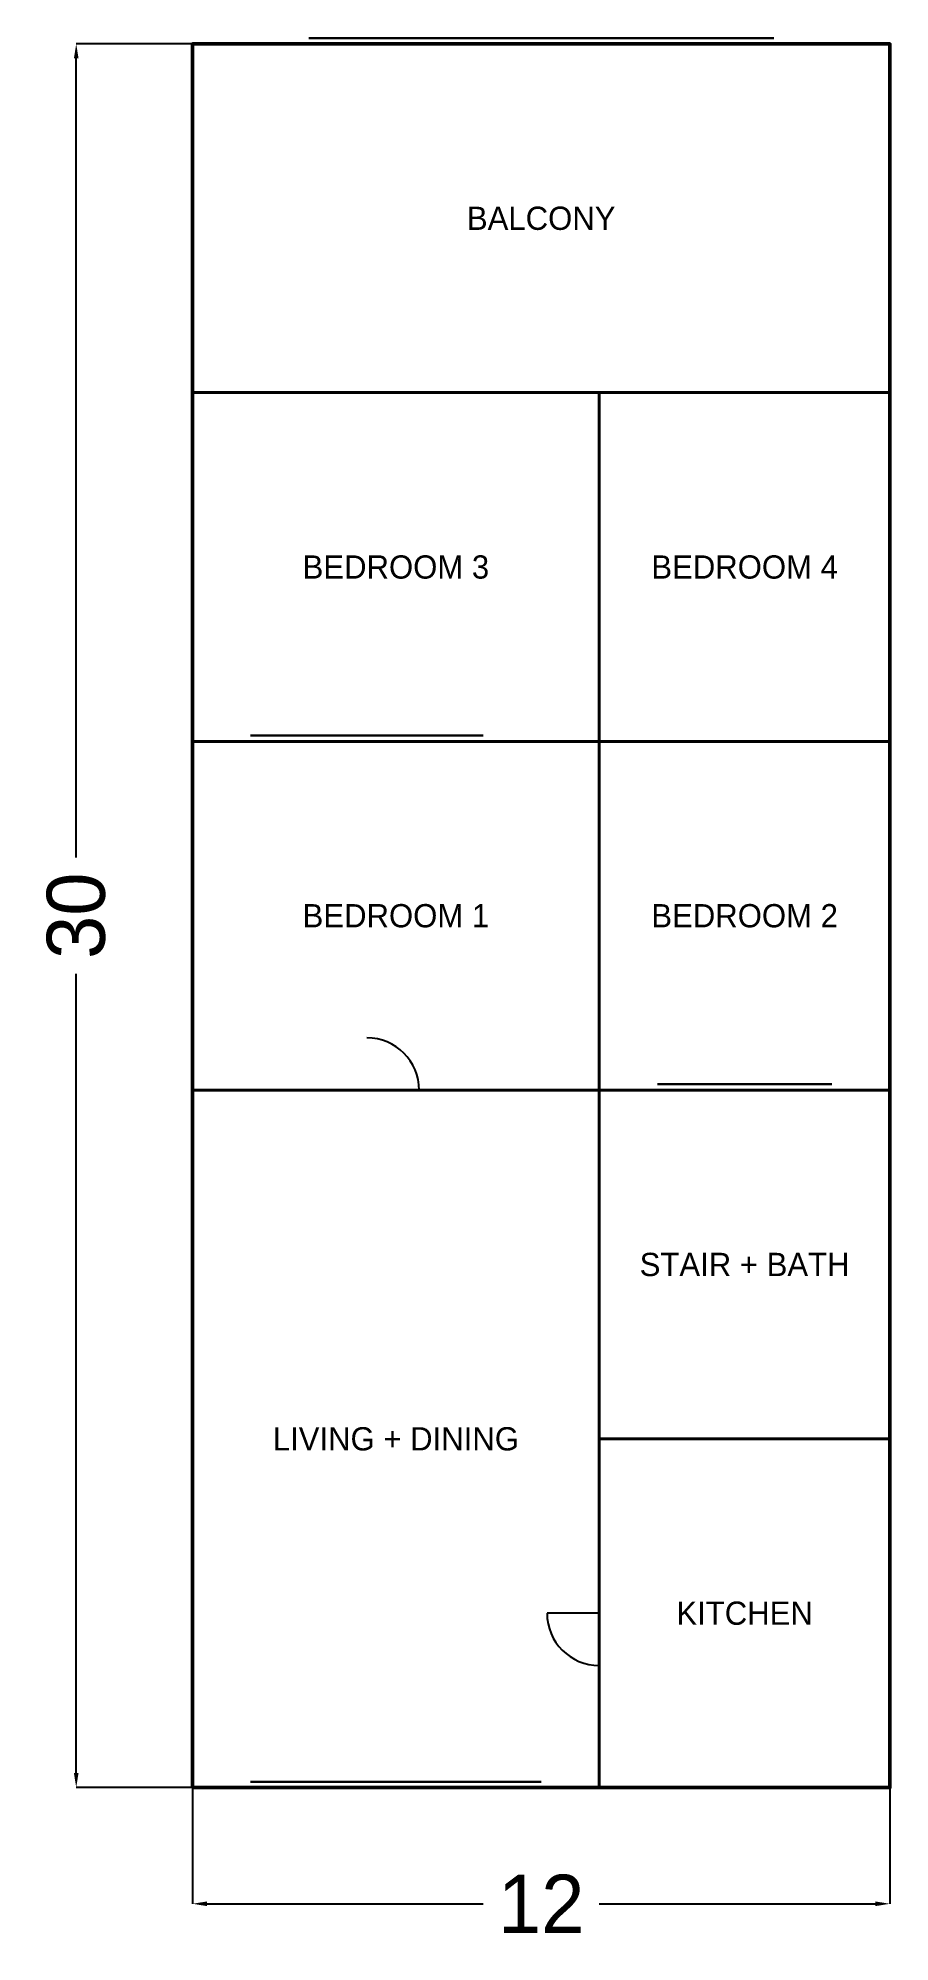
# Model space of a CAD drawing. Header units: metres. Extents: x -2.7 to 12, y -2.7 to 30.1.
import ezdxf
from ezdxf.enums import TextEntityAlignment as Align

# ---------------------------------------------------------------- set-up
doc = ezdxf.new("R2010")
doc.units = ezdxf.units.M
for name, color, linetype in [('DIMENSIONS', 1, 'Continuous'), ('DOORS', 6, 'Continuous'), ('TEXT', 2, 'Continuous'), ('WALLS', 7, 'Continuous'), ('WINDOWS', 4, 'Continuous')]:
    doc.layers.add(name, color=color, linetype=linetype)
doc.dimstyles.get("Standard").update_dxf_attribs({"dimtxt": 2.5, "dimasz": 2.5, "dimexe": 1.25, "dimexo": 0.625, "dimtad": 1, "dimcen": 2.5, "dimazin": 3, "dimtfac": 1, "dimtmove": 0, "dimatfit": 3})

# ---------------------------------------------------------------- blocks, each defined once
blk = doc.blocks.new('_CLOSEDFILLED')
at = {"color": 0, "linetype": 'BYBLOCK'}
blk.add_solid([(-1, 0.16), (0, 0), (-1, -0.16)], dxfattribs=at)
blk = doc.blocks.new('*D1')
for p, q in [((0, 0), (0, -2)), ((12, 0), (12, -2)), ((0.25, -2), (5, -2)), ((7, -2), (11.75, -2))]:
    blk.add_line(p, q)
at = {"layer": 'Defpoints'}
for p in [(0, 0), (12, 0), (0, -2)]:
    blk.add_point(p, dxfattribs=at)
at = {"layer": 'DIMENSIONS', "xscale": 0.25, "yscale": 0.25, "rotation": 180}
blk.add_blockref('_CLOSEDFILLED', (0, -2), dxfattribs=at)
at = {"layer": 'DIMENSIONS', "xscale": 0.25, "yscale": 0.25}
blk.add_blockref('_CLOSEDFILLED', (12, -2), dxfattribs=at)
at = {"layer": 'DIMENSIONS', "insert": (6, -2), "char_height": 1, "attachment_point": 5}
blk.add_mtext('12', dxfattribs=at)
blk = doc.blocks.new('*D2')
for p, q in [((0, 30), (-2, 30)), ((-2, 16), (-2, 29.75)), ((-2, 0.25), (-2, 14)), ((0, 0), (-2, 0))]:
    blk.add_line(p, q)
at = {"layer": 'Defpoints'}
for p in [(0, 30), (-2, 0), (0, 0)]:
    blk.add_point(p, dxfattribs=at)
at = {"layer": 'DIMENSIONS', "xscale": 0.25, "yscale": 0.25}
for p, rotation in [((-2, 30), 90), ((-2, 0), 270)]:
    blk.add_blockref('_CLOSEDFILLED', p, dxfattribs=dict(at, rotation=rotation))
at = {"layer": 'DIMENSIONS', "insert": (-2, 15), "char_height": 1, "attachment_point": 5, "rotation": 90}
blk.add_mtext('30', dxfattribs=at)

msp = doc.modelspace()

# ---------------------------------------------------------------- linework, layer by layer
at = {"layer": 'DOORS'}
for p, q in [((3, 12), (3.9, 12)), ((7, 3), (6.1, 3))]:
    msp.add_line(p, q, dxfattribs=at)
for centre, start, end in [((3, 12), 0, 90), ((7, 3), 180, 270)]:
    msp.add_arc(centre, 0.9, start, end, dxfattribs=at)
at = {"layer": 'WALLS', "lineweight": 50}
msp.add_lwpolyline([(0, 0), (12, 0), (12, 30), (0, 30)], close=True, dxfattribs=at)
at = {"layer": 'WALLS', "lineweight": 35}
for points in [[(0, 24), (12, 24), (12, 30), (0, 30)], [(0, 18), (7, 18), (7, 24), (0, 24)], [(7, 18), (12, 18), (12, 24), (7, 24)], [(0, 12), (7, 12), (7, 18), (0, 18)], [(7, 12), (12, 12), (12, 18), (7, 18)], [(0, 0), (7, 0), (7, 12), (0, 12)], [(7, 6), (12, 6), (12, 12), (7, 12)], [(7, 0), (12, 0), (12, 6), (7, 6)]]:
    msp.add_lwpolyline(points, close=True, dxfattribs=at)
at = {"layer": 'WINDOWS', "lineweight": 30}
for p, q in [((2, 30.1), (10, 30.1)), ((2, 30), (10, 30)), ((1, 18.1), (5, 18.1)), ((1, 18), (5, 18)), ((8, 12.1), (11, 12.1)), ((8, 12), (11, 12)), ((1, 0.1), (6, 0.1)), ((1, 0), (6, 0))]:
    msp.add_line(p, q, dxfattribs=at)

# ---------------------------------------------------------------- texts
at = {"layer": 'TEXT'}
for s, p in [('BALCONY', (6, 27)), ('BEDROOM 3', (3.5, 21)), ('BEDROOM 4', (9.5, 21)), ('BEDROOM 1', (3.5, 15)), ('BEDROOM 2', (9.5, 15)), ('STAIR + BATH', (9.5, 9)), ('LIVING + DINING', (3.5, 6)), ('KITCHEN', (9.5, 3))]:
    msp.add_text(s, height=0.4, dxfattribs=at).set_placement(p, align=Align.MIDDLE_CENTER)

# ---------------------------------------------------------------- dimensions: what is measured, and where the dimension line sits
at = {"layer": 'DIMENSIONS'}
dim = msp.add_linear_dim(base=(-2, 0), p1=(0, 0), p2=(0, 30), angle=90, dimstyle='Standard', dxfattribs=at)
dim.commit()
dim.dimension.update_dxf_attribs({"geometry": '*D2', "text_midpoint": (-2, 15)})
dim = msp.add_linear_dim(base=(0, -2), p1=(0, 0), p2=(12, 0), dimstyle='Standard', dxfattribs=at)
dim.commit()
dim.dimension.update_dxf_attribs({"geometry": '*D1', "text_midpoint": (6, -2)})

doc.saveas('drawing.dxf')
